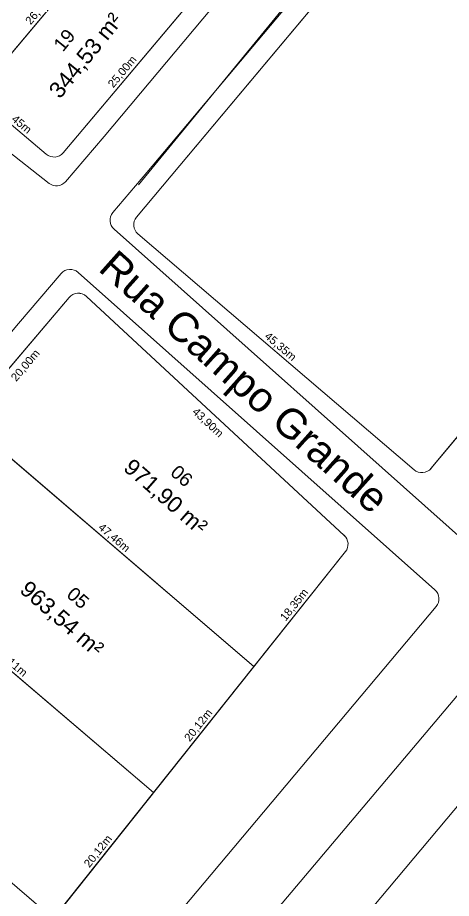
# Model space of a CAD drawing. Header units: metres. Extents: x 3808 to 8215, y 2374 to 6187.
# Drawn here: x 5722.6 to 5776.7, y 3286.1 to 3396.2 of the extents above; entities that cross this region are included whole.
import ezdxf

# ---------------------------------------------------------------- set-up
doc = ezdxf.new("R2010")
doc.units = ezdxf.units.M
for name, color, linetype in [('0 - MEIO FIO 2', 251, 'Continuous'), ('Areas Lotes', 1, 'Continuous'), ('Calçada', 8, 'Continuous'), ('COTAS', 7, 'Continuous'), ('Lote', 7, 'Continuous'), ('Nome das Ruas', 7, 'Continuous'), ('Nº Lote', 7, 'Continuous'), ('quadras', 7, 'Continuous')]:
    doc.layers.add(name, color=color, linetype=linetype)
doc.styles.add('Arial', font='arial.ttf')
doc.dimstyles.new('Copy(2) of ISO-25', dxfattribs={"dimtxt": 1, "dimasz": 2.5, "dimexe": 1.25, "dimexo": 0.625, "dimgap": 0.2, "dimtad": 1, "dimtoh": 1, "dimlfac": 1, "dimzin": 1, "dimtxsty": 'Arial', "dimblk": 'NONE', "dimcen": 0, "dimse1": 1, "dimse2": 1, "dimsd1": 1, "dimsd2": 1, "dimclrt": 256, "dimaunit": 1, "dimadec": 3, "dimazin": 0, "dimtfac": 1, "dimtmove": 0, "dimatfit": 3, "dimldrblk": 'NONE', "dimfxl": 1, "dimtolj": 1, "dimtzin": 0, "dimarcsym": 0})

# ---------------------------------------------------------------- blocks, each defined once
blk = doc.blocks.new('*D8041')
at = {"layer": 'Defpoints', "color": 0, "linetype": 'Continuous', "transparency": 16777216}
for p in [(5737.62, 3369.16), (5772.08, 3339.7), (5772.08, 3339.7)]:
    blk.add_point(p, dxfattribs=at)
at = {"layer": 'COTAS', "linetype": 'Continuous', "lineweight": 5, "transparency": 16777216, "insert": (5755.37, 3355.04), "char_height": 1, "attachment_point": 5, "rotation": 319.4765, "style": 'Arial'}
blk.add_mtext('\\A1;45,35m', dxfattribs=at)
blk = doc.blocks.new('_None')
blk = doc.blocks.new('*D8042')
at = {"layer": 'Defpoints', "color": 0, "linetype": 'Continuous', "transparency": 16777216}
for p in [(5849.46, 3430.32), (5849.46, 3430.32), (5774.21, 3339.88)]:
    blk.add_point(p, dxfattribs=at)
at = {"layer": 'COTAS', "linetype": 'Continuous', "lineweight": 5, "transparency": 16777216, "insert": (5811.22, 3385.61), "char_height": 1, "attachment_point": 5, "rotation": 50.2376, "style": 'Arial'}
blk.add_mtext('\\A1;117,65m', dxfattribs=at)
blk = doc.blocks.new('*D8043')
at = {"layer": 'Defpoints', "color": 0, "linetype": 'Continuous', "transparency": 16777216}
for p in [(5812.8, 3461.2), (5814.57, 3459.72), (5737.44, 3371.27)]:
    blk.add_point(p, dxfattribs=at)
at = {"layer": 'COTAS', "linetype": 'Continuous', "lineweight": 5, "transparency": 16777216, "insert": (5776.27, 3415.26), "char_height": 1, "attachment_point": 5, "rotation": 50.0402, "style": 'Arial'}
blk.add_mtext('\\A1;117,33m', dxfattribs=at)
blk = doc.blocks.new('*D8051')
at = {"layer": 'Defpoints', "color": 0, "linetype": 'Continuous', "transparency": 16777216}
for p in [(5717.41, 3386.51), (5726.16, 3379.12), (5726.16, 3379.12)]:
    blk.add_point(p, dxfattribs=at)
at = {"layer": 'COTAS', "linetype": 'Continuous', "lineweight": 5, "transparency": 16777216, "insert": (5722.3, 3383.43), "char_height": 1, "attachment_point": 5, "rotation": 319.8181, "style": 'Arial'}
blk.add_mtext('\\A1;11,45m', dxfattribs=at)
blk = doc.blocks.new('*D8052')
at = {"layer": 'Defpoints', "color": 0, "linetype": 'Continuous', "transparency": 16777216}
for p in [(5744.37, 3398.44), (5744.37, 3398.44), (5728.28, 3379.3)]:
    blk.add_point(p, dxfattribs=at)
at = {"layer": 'COTAS', "linetype": 'Continuous', "lineweight": 5, "transparency": 16777216, "insert": (5735.71, 3389.39), "char_height": 1, "attachment_point": 5, "rotation": 49.9524, "style": 'Arial'}
blk.add_mtext('\\A1;25,00m', dxfattribs=at)
blk = doc.blocks.new('*D8078')
at = {"layer": 'Defpoints', "color": 0, "linetype": 'Continuous', "transparency": 16777216}
for p in [(5734.62, 3406.99), (5734.62, 3406.99), (5717.41, 3386.51)]:
    blk.add_point(p, dxfattribs=at)
at = {"layer": 'COTAS', "linetype": 'Continuous', "lineweight": 5, "transparency": 16777216, "insert": (5725.4, 3397.27), "char_height": 1, "attachment_point": 5, "rotation": 49.959, "style": 'Arial'}
blk.add_mtext('\\A1;26,74m', dxfattribs=at)
blk = doc.blocks.new('*D8453')
at = {"layer": 'Defpoints', "color": 0, "linetype": 'Continuous', "transparency": 16777216}
for p in [(5739.57, 3299.37), (5739.57, 3299.37), (5727.04, 3283.63)]:
    blk.add_point(p, dxfattribs=at)
at = {"layer": 'COTAS', "linetype": 'Continuous', "lineweight": 5, "transparency": 16777216, "insert": (5732.68, 3292), "char_height": 1, "attachment_point": 5, "rotation": 51.4906, "style": 'Arial'}
blk.add_mtext('\\A1;20,12m', dxfattribs=at)
blk = doc.blocks.new('*D8454')
at = {"layer": 'Defpoints', "color": 0, "linetype": 'Continuous', "transparency": 16777216}
for p in [(5752.1, 3315.12), (5752.1, 3315.12), (5739.57, 3299.37)]:
    blk.add_point(p, dxfattribs=at)
at = {"layer": 'COTAS', "linetype": 'Continuous', "lineweight": 5, "transparency": 16777216, "insert": (5745.21, 3307.74), "char_height": 1, "attachment_point": 5, "rotation": 51.4906, "style": 'Arial'}
blk.add_mtext('\\A1;20,12m', dxfattribs=at)
blk = doc.blocks.new('*D8455')
at = {"layer": 'Defpoints', "color": 0, "linetype": 'Continuous', "transparency": 16777216}
for p in [(5763.52, 3329.47), (5763.52, 3329.47), (5752.1, 3315.12)]:
    blk.add_point(p, dxfattribs=at)
at = {"layer": 'COTAS', "linetype": 'Continuous', "lineweight": 5, "transparency": 16777216, "insert": (5757.18, 3322.79), "char_height": 1, "attachment_point": 5, "rotation": 51.4906, "style": 'Arial'}
blk.add_mtext('\\A1;18,35m', dxfattribs=at)
blk = doc.blocks.new('*D8462')
at = {"layer": 'Defpoints', "color": 0, "linetype": 'Continuous', "transparency": 16777216}
for p in [(5729.01, 3361.23), (5730.69, 3359.8), (5716.06, 3345.99)]:
    blk.add_point(p, dxfattribs=at)
at = {"layer": 'COTAS', "linetype": 'Continuous', "lineweight": 5, "transparency": 16777216, "insert": (5723.61, 3352.7), "char_height": 1, "attachment_point": 5, "rotation": 49.6341, "style": 'Arial'}
blk.add_mtext('\\A1;20,00m', dxfattribs=at)
blk = doc.blocks.new('*D8466')
at = {"layer": 'Defpoints', "color": 0, "linetype": 'Continuous', "transparency": 16777216}
for p in [(5702.96, 3330.58), (5739.57, 3299.37), (5739.57, 3299.37)]:
    blk.add_point(p, dxfattribs=at)
at = {"layer": 'COTAS', "linetype": 'Continuous', "lineweight": 5, "transparency": 16777216, "insert": (5721.78, 3315.59), "char_height": 1, "attachment_point": 5, "rotation": 319.5469, "style": 'Arial'}
blk.add_mtext('\\A1;48,11m', dxfattribs=at)
blk = doc.blocks.new('*D8467')
at = {"layer": 'Defpoints', "color": 0, "linetype": 'Continuous', "transparency": 16777216}
for p in [(5716.06, 3345.99), (5752.1, 3315.12), (5752.1, 3315.12)]:
    blk.add_point(p, dxfattribs=at)
at = {"layer": 'COTAS', "linetype": 'Continuous', "lineweight": 5, "transparency": 16777216, "insert": (5734.6, 3331.16), "char_height": 1, "attachment_point": 5, "rotation": 319.4153, "style": 'Arial'}
blk.add_mtext('\\A1;47,46m', dxfattribs=at)
blk = doc.blocks.new('*D8468')
at = {"layer": 'Defpoints', "color": 0, "linetype": 'Continuous', "transparency": 16777216}
for p in [(5729.66, 3359.89), (5761.85, 3330.04), (5761.85, 3330.04)]:
    blk.add_point(p, dxfattribs=at)
at = {"layer": 'COTAS', "linetype": 'Continuous', "lineweight": 5, "transparency": 16777216, "insert": (5746.3, 3345.55), "char_height": 1, "attachment_point": 5, "rotation": 317.1599, "style": 'Arial'}
blk.add_mtext('\\A1;43,90m', dxfattribs=at)

msp = doc.modelspace()

# ---------------------------------------------------------------- linework, layer by layer
at = {"layer": '0 - MEIO FIO 2', "lineweight": 5}
for p, q in [((5936.624, 3500.401), (5679.736, 3195.508)), ((5943.249, 3495.36), (5687.968, 3190.876)), ((5737.691, 3375.311), (5813.632, 3468.049))]:
    msp.add_line(p, q, dxfattribs=at)
at = {"layer": 'Calçada', "linetype": 'Continuous', "lineweight": 5}
for p, q in [((5733.379, 3381.348), (5801.295, 3462.277)), ((5738.728, 3376.832), (5806.641, 3457.757)), ((5728.578, 3375.695), (5733.379, 3381.348)), ((5720.811, 3379.958), (5726.508, 3375.486)), ((5734.482, 3371.834), (5738.728, 3376.832)), ((5779.134, 3330.113), (5734.628, 3369.742)), ((5722.716, 3357.982), (5728.007, 3364.21)), ((5730.147, 3364.359), (5774.695, 3324.693)), ((5654.96, 3277.744), (5722.716, 3357.982)), ((5774.846, 3322.608), (5697.201, 3230.169))]:
    msp.add_line(p, q, dxfattribs=at)
for centre, start, end in [((5727.435, 3376.666), 231.87261, 319.6558), ((5735.625, 3370.863), 139.6558, 228.31768), ((5729.15, 3363.239), 48.31768, 139.6558), ((5773.697, 3323.573), 319.971, 48.31768)]:
    msp.add_arc(centre, 1.5, start, end, dxfattribs=at)
at = {"layer": 'Lote', "linetype": 'Continuous', "lineweight": 5}
for p, q in [((5734.615, 3406.986), (5717.412, 3386.514)), ((5716.058, 3345.991), (5752.098, 3315.118)), ((5739.568, 3299.372), (5702.962, 3330.585)), ((5710.777, 3297.601), (5727.042, 3283.629))]:
    msp.add_line(p, q, dxfattribs=at)
at = {"layer": 'Lote', "linetype": 'Continuous', "lineweight": 5, "flags": 128}
for points in [[(5734.615, 3406.986), (5723.332, 3416.87), (5705.952, 3396.192), (5717.412, 3386.514)], [(5739.568, 3299.372), (5752.098, 3315.118), (5716.058, 3345.991), (5702.962, 3330.585)]]:
    msp.add_lwpolyline(points, close=True, dxfattribs=at)
for points in [[(5717.412, 3386.514), (5726.164, 3379.123, 0.4149001), (5728.28, 3379.304), (5744.366, 3398.443), (5734.615, 3406.986)], [(5752.098, 3315.118), (5763.52, 3329.474, 0.3922444), (5763.367, 3331.507), (5731.175, 3361.359, 0.4269192), (5729.012, 3361.231), (5716.058, 3345.991)]]:
    msp.add_lwpolyline(points, format="xyb", close=True, dxfattribs=at)
for points in [[(5710.777, 3297.601), (5727.042, 3283.629), (5739.568, 3299.372), (5702.962, 3330.585), (5690.055, 3315.401), (5706.32, 3301.429)], [(5706.32, 3301.429), (5690.055, 3315.401), (5677.101, 3300.162), (5714.589, 3267.979), (5727.042, 3283.629), (5710.777, 3297.601)]]:
    msp.add_lwpolyline(points, dxfattribs=at)
at = {"layer": 'quadras', "linetype": 'Continuous', "lineweight": 5}
for p, q in [((5728.28, 3379.304), (5803.663, 3468.991)), ((5812.796, 3461.199), (5737.441, 3371.265)), ((5661.818, 3433.464), (5726.164, 3379.123)), ((5774.212, 3339.879), (5849.464, 3430.32)), ((5737.616, 3369.162), (5772.084, 3339.698)), ((5729.012, 3361.231), (5652.208, 3270.877)), ((5763.367, 3331.507), (5731.175, 3361.359)), ((5691.686, 3239.196), (5763.52, 3329.474))]:
    msp.add_line(p, q, dxfattribs=at)
at = {"layer": 'quadras', "linetype": 'Continuous', "lineweight": 5, "flags": 128}
for points in [[(5814.913, 3461.383, 0.4150188), (5812.796, 3461.199), (5737.441, 3371.265, 0.4113344), (5737.616, 3369.162), (5772.084, 3339.698, 0.4181099), (5774.212, 3339.879), (5849.464, 3430.32, 0.4124008), (5849.278, 3432.427)], [(5849.464, 3430.32, 0.4124008), (5849.278, 3432.427), (5814.913, 3461.383, 0.4150188), (5812.796, 3461.199), (5737.441, 3371.265, 0.4113344), (5737.616, 3369.162), (5772.084, 3339.698, 0.4181099), (5774.212, 3339.879)]]:
    msp.add_lwpolyline(points, format="xyb", close=True, dxfattribs=at)
at = {"layer": 'quadras', "linetype": 'Continuous', "lineweight": 5}
for centre, start, end in [((5727.131, 3380.269), 229.81813, 319.95239), ((5738.59, 3370.302), 140.04024, 229.47645), ((5730.155, 3360.259), 47.15986, 139.63412), ((5773.059, 3340.838), 229.47645, 320.23761), ((5762.347, 3330.408), 321.49058, 47.15986)]:
    msp.add_arc(centre, 1.5, start, end, dxfattribs=at)

# ---------------------------------------------------------------- texts
at = {"layer": 'Areas Lotes', "color": 1, "lineweight": 5, "style": 'Arial'}
for s, rotation, p in [('403,09 m²', 50.94257, (5718.134, 3395.542)), ('344,53 m²', 50.94257, (5727.87, 3385.945)), ('971,90 m²', 318.90341, (5735.668, 3339.744)), ('963,54 m²', 318.90341, (5722.714, 3324.504))]:
    msp.add_text(s, height=2.0071, rotation=rotation, dxfattribs=at).set_placement(p)
at = {"layer": 'Nome das Ruas', "lineweight": 5, "style": 'Arial'}
msp.add_text('Rua Campo Grande', height=3.68425, rotation=318.25074, dxfattribs=at).set_placement((5732.511, 3364.668, 190.804))
at = {"layer": 'Nº Lote', "lineweight": 5, "style": 'Arial'}
for s, rotation, p in [('19', 50.94257, (5728.24, 3391.82, 1.156)), ('06', 318.90341, (5741.526, 3339.165, 1.156)), ('05', 318.90341, (5728.572, 3323.925, 1.156))]:
    msp.add_text(s, height=1.706, rotation=rotation, dxfattribs=at).set_placement(p)

# ---------------------------------------------------------------- dimensions: what is measured, and where the dimension line sits
at = {"layer": 'COTAS', "linetype": 'Continuous', "lineweight": 5}
for p1, p2, distance, picture, middle in [((5737.441, 3371.265), (5812.796, 3461.199), -2.309, '*D8043', (5776.275, 3415.264)), ((5774.212, 3339.879), (5849.464, 3430.32), 0, '*D8042', (5811.223, 3385.612)), ((5717.412, 3386.514), (5734.615, 3406.986), 0, '*D8078', (5725.4, 3397.265)), ((5728.28, 3379.304), (5744.366, 3398.443), 0, '*D8052', (5735.71, 3389.389)), ((5737.616, 3369.162), (5772.084, 3339.698), 0, '*D8041', (5755.371, 3355.039)), ((5729.661, 3359.89), (5761.853, 3330.038), 0, '*D8468', (5746.301, 3345.551)), ((5716.058, 3345.991), (5752.098, 3315.118), 0, '*D8467', (5734.599, 3331.163)), ((5702.962, 3330.585), (5739.568, 3299.372), 0, '*D8466', (5721.785, 3315.588)), ((5752.098, 3315.118), (5763.52, 3329.474), 0, '*D8455', (5757.182, 3322.795)), ((5739.568, 3299.372), (5752.098, 3315.118), 0, '*D8454', (5745.206, 3307.744)), ((5727.042, 3283.629), (5739.568, 3299.372), 0, '*D8453', (5732.678, 3291.999))]:
    dim = msp.add_aligned_dim(p1=p1, p2=p2, distance=distance, dimstyle='Copy(2) of ISO-25', override={"dimpost": 'm'}, dxfattribs=at)
    dim.commit()
    dim.dimension.update_dxf_attribs({"geometry": picture, "text_midpoint": middle})
for base, p1, p2, angle, picture, middle in [((5726.1636, 3379.1233), (5717.4122, 3386.514), (5726.1636, 3379.1233), 139.81813, '*D8051', (5722.3047, 3383.4305)), ((5730.693, 3359.802), (5716.058, 3345.991), (5729.012, 3361.231), 229.63412, '*D8462', (5723.605, 3352.701))]:
    dim = msp.add_linear_dim(base=base, p1=p1, p2=p2, angle=angle, dimstyle='Copy(2) of ISO-25', override={"dimpost": 'm', "dimtmove": 1}, dxfattribs=at)
    dim.commit()
    dim.dimension.update_dxf_attribs({"geometry": picture, "text_midpoint": middle})

doc.saveas('drawing.dxf')
